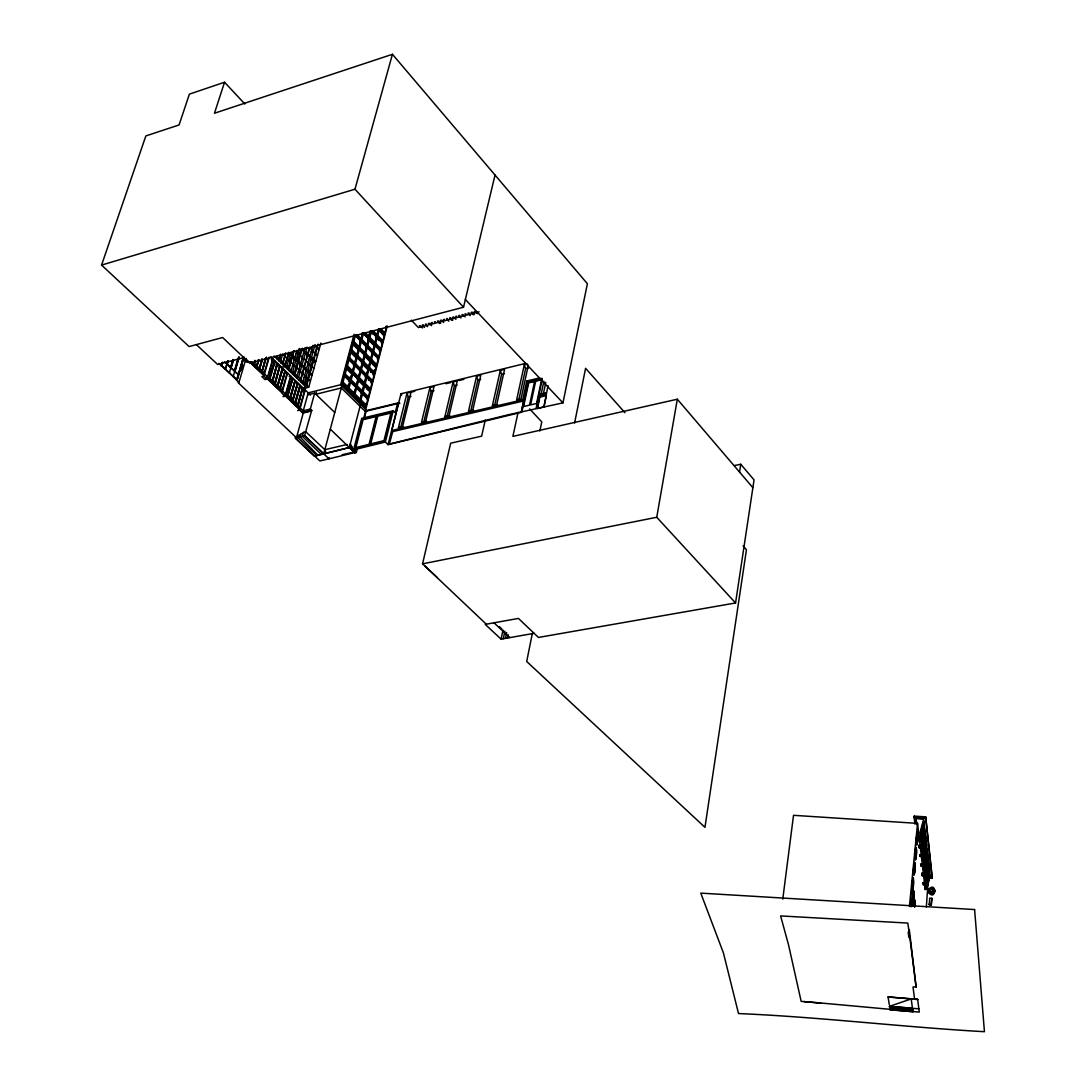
<?xml version="1.0" encoding="UTF-8"?>
<svg xmlns="http://www.w3.org/2000/svg" width="1086" height="1086" viewBox="0 0 1086 1086"><rect width="100%" height="100%" fill="white"/><g stroke="black" fill="none" stroke-linecap="round" stroke-linejoin="round"><path stroke-width="1.5" d="M911.996 885.592L912.267 889.081L912.539 888.172M912.362 887.425L912.484 885.633M913.177 880.325L913 883.447M913.489 870.375L913.706 874.882L914.168 872.085M913.964 870.402L914.181 874.922L914.643 872.126M914.846 857.044L915.308 849.483M915.131 865.216L914.67 872.777M915.444 855.293L915.349 858.293M916.312 842.03L916.435 840.265M916.584 850.189L916.421 853.297M916.788 842.071L916.91 840.292M917.575 835.243L917.398 838.324M934.965 891.538L934.924 890.221M912.376 885.972L913.312 877.637L913.475 883.488M913.38 870.7L914.317 862.447L914.195 872.75M913.15 881.778L912.864 886.556M913.869 870.741L914.018 867.51M913.638 881.805L913.34 886.583M915.335 855.619L915.783 849.523M915.104 866.669L914.819 871.42M915.946 854.804L916.027 848.03M916.326 840.578L916.475 838.935M916.041 853.202L916.095 851.614M916.801 840.605L916.951 838.962M916.57 851.641L916.421 854.845M917.548 836.695L917.398 839.872M917.874 838.365L917.724 832.487L917.032 837.605M918.023 836.722L917.874 839.912M911.955 884.33L912.05 882.687M912.43 884.357L912.539 882.728M914.928 853.99L915.023 852.374M915.403 854.03L915.498 852.401M916.394 838.989L916.489 837.374M916.869 839.016L916.964 837.401M914.1 867.7L914.303 864.605M916.557 837.577L917.249 832.46L917.453 834.767M912.919 884.818L912.715 887.914M913.394 884.846L913.19 887.954M914.344 871.393L914.466 869.845M915.865 854.614L915.172 859.786L914.941 856.487M917.317 839.682L916.638 844.799L916.435 842.505M916.285 856.379L916.34 854.641M917.792 839.709L917.113 844.827L916.883 841.514M929.195 904.923L929.711 898.149L931.829 898.312L931.299 905.086L929.141 904.339L931.299 905.086M928.992 878.14L932.127 878.357L932.236 877.135L925.679 816.848L914.208 816.115L914.874 824.057M931.245 904.502L931.829 898.312M889.271 1004.509L888.063 996.948L911.208 998.794L912.864 1011.69L889.977 1009.722L889.502 1006.03M925.679 884.846L925.218 889.733L917.548 823.378L793.527 815.314L782.762 899.154M926.358 906.919L928.326 878.52M914.507 906.891L915.131 900.416L912.919 898.516L913.122 900.145M914.86 906.891L915.131 900.416M932.127 878.357L925.679 816.848M909.416 906.457L917.548 823.378M911.656 894.267L912.837 877.61L913.068 880.895M910.53 905.738L911.168 899.181M911.032 906.783L912.797 888.647L913.217 892M912.566 905.887L913.991 891.239L911.765 889.339M909.851 937.517L908.873 937.449L908.195 932.222L909.172 932.29M912.932 905.9L913.991 891.239M916.665 836.301L916.801 835.175M915.199 851.275L915.919 847.514M917.141 836.329L917.67 833.491L917.942 835.813M912.24 881.574L912.376 880.42M915.674 851.315L916.258 847.433L916.489 850.745M914.208 866.411L914.792 862.474L915.023 865.773M917.222 840.958L916.489 843.265M912.729 881.615L913.258 878.655L913.543 880.922M917.684 840.985L917.168 843.836L916.91 842.532M916.231 855.931L915.647 859.827L915.43 856.515M534.136 633.328L501.094 639.138L485.225 624.396L518.429 618.409L538.466 637.441L735.561 602.961L754.051 479.89L740.761 464.251L734.34 465.582M912.674 887.262L912.213 890.099L911.901 888.606M913.163 887.303L912.702 890.126L912.457 886.855M913.855 865.23L914.263 863.451L914.521 864.727M916.109 857.058L915.498 858.293M739.552 472.084L740.761 464.251M735.561 602.961L656.745 517.275L677.325 399.214L512.877 436.396L518.09 412.341M932.806 890.778L931.679 893.045L930.078 891.158L928.191 891.525L930.132 891.755M532.344 633.342L526.696 661.496L704.963 827.342L746.449 549.733L743.082 545.919M574.603 422.983L585.585 368.317L624.952 412.721M387.824 444.432L508.655 414.689L562.955 402.865L587.39 283.745L392.426 54.3L214.471 113.229L224.544 82.237L244.839 103.971M505.465 638.378L506.66 632.568M507.637 637.984L508.289 634.876M501.094 639.138L502.994 630.043M503.28 638.758L504.854 631.17M545.769 382.367L543.353 393.865L541.154 394.096L543.882 381.213M540.136 393.634L537.407 408.485L543.95 406.897L546.326 395.63L545.281 394.49L545.579 393.051L541.154 394.096L543.719 393.946M548.009 385.571L543.95 406.897M539.864 431.006L541.778 421.897L529.669 408.933M536.09 408.35L542.294 379.082M537.407 408.485L539.81 397.15L538.765 396.01L545.281 394.49M364.177 418.68L366.253 410.617L397.625 403.055L395.182 412.789L393.186 410.793L361.733 418.327L353.574 449.862L385.354 442.016L388.069 444.663L521.307 412.313L523.764 400.91L522.705 399.784L526.778 380.996L539.566 377.928M526.778 380.996L527.47 381.743L521.307 412.313M521.918 411.716L528.23 382.435L540.733 379.448M524.334 364.584L525.624 368.534L518.864 399.621L516.651 399.852L524.334 364.584L527.226 363.878M528.325 365.127L521.022 398.82L516.651 399.852M492.433 405.54L500.307 370.421L504.583 369.376L496.75 404.521L492.433 405.54L497.551 404.63M494.673 405.309L501.596 374.358L500.307 370.421M485.266 420.065L481.641 436.151L450.676 443.21L422.563 563.838L486.297 624.206M913.014 888.212L912.742 889.122L912.484 887.873M914.018 872.995L913.747 873.877L913.475 871.596M914.493 873.022L914.236 873.918L913.95 871.624M468.514 411.16L476.564 376.204L480.799 375.172L472.777 410.155L468.514 411.16L473.618 410.25M470.781 410.915L477.854 380.114L476.564 376.204M915.498 857.926L915.226 858.782L914.969 857.506M914.48 864.361L914.738 863.479L914.996 864.755M915.471 849.252L915.742 848.397L916.014 850.718M915.946 849.293L916.217 848.438L916.462 849.727M444.88 416.712L453.106 381.905L457.287 380.887L449.088 415.721L444.88 416.712L449.971 415.802M447.16 416.467L454.396 385.788L453.106 381.905M224.544 82.237L189.385 94.143L179.081 124.944L145.85 135.94L101.568 265.093L189.113 346.57L222.644 337.515L249.631 363.145L463.532 307.229L495.026 175.036M429.92 387.553L421.517 422.196L425.685 421.219L434.047 386.548L429.92 387.553L431.21 391.408L423.825 421.952L426.594 421.3M398.44 427.626L400.761 427.368L408.282 396.96L406.992 393.118L411.078 392.127L402.553 426.662L398.44 427.626L406.992 393.118M388.069 444.663L398.29 403.72L397.625 403.055M523.764 400.91L392.901 431.576L391.815 430.49L400.978 393.756L525.393 363.457M392.779 431.454L389.331 444.052M385.354 442.016L393.186 410.793M369.661 444.934L377.399 414.567M365.751 403.666L364.991 406.612L365.982 406.368L367.882 398.996L362.561 393.743L361.57 393.987L359.642 401.358L364.991 406.612L366.321 405.078L360.986 399.824L359.642 401.358L360.647 401.114L365.982 406.368M373.38 374.154L374.697 372.647L369.43 367.353L368.1 368.873L369.987 361.624L370.991 361.366L376.245 366.674L374.371 373.91L373.38 374.154L374.494 369.81M368.1 398.195L369.987 390.865L364.679 385.598L363.688 385.842L361.774 393.186L367.095 398.44L368.1 398.195L362.778 392.942L360.986 393.417M363.891 385.041L369.199 390.308L370.19 390.064L372.077 382.761L348.212 359.167L350.154 351.864L351.158 351.606L349.203 358.909L354.593 364.285L356.52 356.982M371.29 382.218L372.294 381.973L374.168 374.697L368.901 369.416L367.896 369.661L366.009 376.937L367.326 375.417L372.62 380.697M376.448 365.887L378.308 358.679L373.068 353.371L371.195 360.579L376.448 365.887L375.457 366.131L370.204 360.837L371.697 355.068M377.521 358.149L378.512 357.891L380.358 350.724L375.145 345.402L374.154 345.647L372.281 352.841L373.598 351.321L378.824 356.642M380.562 349.936L382.408 342.796L377.209 337.461L376.218 337.719L374.358 344.873L379.571 350.194L380.562 349.936L375.349 344.615L377.209 337.461M382.611 342.009L384.444 334.895L379.258 329.56L378.267 329.818L376.421 336.945L381.62 342.266L382.611 342.009L377.412 336.687L379.258 329.56M384.648 334.121L379.462 328.786L378.471 329.044L383.657 334.379L384.648 334.121L386.467 327.049M387.254 326.044L365.222 411.404L399.539 403.123M357.538 447.731L356.317 452.482L354.823 452.848L355.651 449.672M363.824 417.974L365.466 411.635L341.303 387.946L315.877 394.272L316.42 392.25M364.652 382.123L365.792 377.738L366.796 377.48L364.896 384.797L370.19 390.064M360.063 400.544L361.977 393.173L356.629 387.878L355.624 388.123L353.697 395.508L359.059 400.788L360.063 400.544L354.688 395.263L353.697 395.508L355.027 393.974L360.403 399.254L359.059 400.788M362.195 392.358L364.109 385.014L358.774 379.72L357.769 379.964L355.841 387.322L361.19 392.616L362.195 392.358L356.846 387.078L355.841 387.322L357.172 385.788L362.52 391.082L361.19 392.616M364.312 384.213L358.977 378.919L360.891 371.602L359.9 371.846L357.973 379.163L363.321 384.471L364.312 384.213L366.213 376.91M366.416 376.109L361.109 370.801L360.104 371.045L361.434 369.525L366.756 374.846L365.425 376.367L366.416 376.109L368.317 368.833L350.371 351.063L352.298 343.787L353.303 343.529L358.651 348.932L356.724 356.194L355.733 356.452L357.063 354.932L351.701 349.543L350.371 351.063L351.362 350.805L356.724 356.194M368.521 368.045L370.407 360.796L365.127 355.461L364.136 355.719L362.222 362.968L363.552 361.448L368.86 366.769L367.53 368.29L368.521 368.045L363.226 362.71L365.127 355.461M370.611 360.009L372.498 352.787L367.231 347.439L366.24 347.696L364.339 354.918L369.62 360.253L370.611 360.009L365.33 354.674L367.231 347.439M372.702 352L374.575 344.819L369.321 339.47L368.33 339.728L366.444 346.909L371.711 352.258L372.702 352L367.435 346.665L369.321 339.47M374.779 344.031L376.638 336.877L371.398 331.515L370.407 331.773L368.534 338.941L373.788 344.289L374.779 344.031L369.525 338.683L371.398 331.515M370.611 330.999L375.851 336.361L376.842 336.103L378.688 328.977M360.647 401.114L362.561 393.743M362.778 392.942L364.679 385.598M372.294 381.973L367 376.693L368.901 369.416M374.371 373.91L369.104 368.616L370.991 361.366M378.512 357.891L373.272 352.583L375.145 345.402M360.579 404.318L349.339 447.554L354.823 452.848M351.212 445.857L350.33 443.726M352.095 447.989L352.353 446.957L350.072 444.758M353.303 450.432L353.574 449.4L349.801 445.789M354.688 395.263L356.629 387.878M356.846 387.078L358.774 379.72M361.109 370.801L363.023 363.511L362.018 363.756L360.104 371.045M353.873 391.978L353.099 394.924L354.104 394.68L356.045 387.295L350.656 381.973L349.651 382.218L347.696 389.616L353.099 394.924L354.443 393.39L349.04 388.082L347.696 389.616L348.701 389.372L354.104 394.68M369.091 334.054L367.964 338.357L368.955 338.099L370.828 330.931M356.249 386.494L358.19 379.136L352.814 373.801L351.81 374.059L349.868 381.417L355.258 386.738L356.249 386.494L350.873 381.172L349.068 381.634M358.394 378.335L353.031 373L354.959 365.67L353.968 365.928L352.027 373.258L357.389 378.593L358.394 378.335L360.321 371.018M359.52 370.475L360.525 370.217L362.439 362.928M361.652 362.385L362.643 362.14L364.543 354.878L359.235 349.516L358.231 349.773L356.317 357.036L357.647 355.516L362.982 360.864M364.76 354.09L366.647 346.855L361.353 341.493L360.362 341.751L358.448 348.973L363.756 354.335L364.76 354.09L359.439 348.728L361.353 341.493M366.851 346.081L368.738 338.886L363.457 333.497L362.466 333.755L360.566 340.963L365.86 346.325L366.851 346.081L361.557 340.705L363.457 333.497M348.28 384.593L347.113 389.032L348.117 388.788L350.072 381.39L344.642 376.041L343.651 376.285L341.669 383.697L347.113 389.032L348.457 387.498L343.027 382.15L341.669 383.697L342.674 383.439L348.117 388.788M350.452 376.421L349.285 380.833L350.276 380.589L352.231 373.217L346.828 367.855L345.823 368.113L343.855 375.485L349.285 380.833L350.615 379.299L345.212 373.937L343.855 375.485L344.859 375.227L350.276 380.589M329.289 457.735L329.004 458.835L319.854 460.939L314.56 455.998L349.339 447.554L314.519 456.147L295.338 438.052L295.636 436.939L297.944 436.382M352.434 372.417L347.045 367.054L349 359.71L347.995 359.968L346.04 367.312L351.443 372.674L352.434 372.417L354.375 365.086M358.855 348.131L360.769 340.895L355.448 335.493L353.507 342.742L358.855 348.131L357.864 348.389L352.516 343L354.443 335.75M355.543 335.873L359.982 340.366L360.986 340.108L362.887 332.913L361.896 333.171M348.701 389.372L350.656 381.973M350.873 381.172L352.814 373.801M360.525 370.217L355.176 364.869L357.104 357.579L356.099 357.823L354.172 365.127L355.516 363.593L360.851 368.941M362.643 362.14L357.308 356.778L359.235 349.516M365.738 409.381L340.637 384.743L354.09 334.298M341.832 385.924L323.723 453.867L304.569 435.703L295.338 438.052L314.519 456.147M342.674 383.439L344.642 376.041M344.859 375.227L346.828 367.855M351.362 350.805L353.303 343.529M925.096 876.049L928.584 862.447L925.096 876.049L922.163 875.845M925.91 883.176L929.372 869.628L925.91 883.176L922.991 882.972M926.046 884.357L929.507 870.809L926.046 884.357L923.127 884.153M926.141 885.144L929.643 872.004L926.182 885.524L923.222 884.927M922.733 855.401L926.29 841.636L922.733 855.401L919.747 855.198M922.869 856.637L926.426 842.872L922.869 856.637L919.896 856.433M920.752 863.777L923.711 863.981L927.281 850.691M923.86 865.203L927.376 851.505L923.86 865.203L920.887 864.999M923.996 866.411L927.512 852.741L923.996 866.411L921.037 866.207M921.878 873.443L924.824 873.646L928.354 860.438M924.96 874.854L928.449 861.239L924.96 874.854L922.014 874.651M917.561 836.424L920.589 836.627L924.24 823.134M917.711 837.686L920.724 837.89L924.376 824.41M918.593 845.261L921.593 845.451L925.218 832.025M918.742 846.51L921.742 846.713L925.367 833.288M921.878 847.962L925.448 834.129L921.878 847.962L918.878 847.759M302.017 411.092L310.311 409.069L311.709 410.399L304.569 435.703L329.004 458.835L356.072 452.238M916.503 824.491L916.055 818.355L923.765 818.844L920.1 832.378M310.311 409.069L314.668 393.105L334.732 412.476M305.831 383.63L307.094 379.068M304.066 390.865L304.962 387.634M307.895 377.914L308.723 374.887M310.528 368.344L309.279 372.865L311.248 373.57M294.197 403.327L295.677 402.947L300.388 385.978L295.053 402.648L299.763 385.693L304.664 390.091L299.994 407.046L286.107 393.838L290.885 376.856L300.007 385.639L295.297 402.594L293.817 402.96M304.433 385.394L306.401 384.906L309.754 372.756L307.8 370.855L305.831 371.358M313.881 368.48L311.94 366.579L310.949 366.837L312.619 360.81L313.596 360.566L315.537 362.466L312.225 374.521L306.809 371.1L309.904 372.254L313.23 360.199L311.275 358.285L309.306 358.787L310.284 359.751M316.8 347.221L313.501 359.208L311.533 359.71L313.84 361.977L315.809 361.475L320.886 343.054M297.645 410.576L299.627 410.087L305.18 389.955L303.7 390.322M304.799 385.761L306.781 385.258L310.134 373.122L312.089 375.023L308.75 387.159L303.008 388.598M310.27 372.62L313.596 360.566M319.108 349.502L317.18 347.588L313.868 359.561L311.899 360.077M316.325 347.357L317.316 347.099L318.13 344.126M303.116 366.864L304.094 366.606L307.46 354.538L306.469 354.796M309.401 347.534L307.732 353.547L305.763 354.05L308.112 353.914L309.781 347.9L311.723 349.828M305.315 369.647L306.306 369.389L304.338 367.475L300.958 379.638L298.976 380.141M303.483 367.231L304.474 366.973L307.827 354.905L306.849 355.163M101.568 265.093L354.973 189.222L392.426 54.3M312.972 345.334L302.465 383.494L304.433 383.005L306.401 384.906M302.288 388.109L297.591 405.064L298.216 405.363L302.532 388.041L297.835 404.997L296.342 405.363M297.971 405.417L302.668 388.462M304.433 383.005L307.8 370.855M305.967 370.855L307.935 370.353L311.275 358.285M309.578 357.796L311.546 357.294L314.872 345.307M292.731 374.127L294.713 373.611L298.121 361.434L296.152 359.507L294.17 360.023M298.555 356.656L297.279 361.19L298.27 360.932L301.65 348.837M293.111 374.494L295.093 373.978L298.501 361.801L300.483 363.729L299.492 363.986L300.618 363.226L298.65 361.299L297.13 361.692M298.65 361.299L302.03 349.217L303.999 351.145M289.962 397.802L294.958 380.779L289.962 397.802L290.6 398.114L295.338 381.145L294.713 380.833M290.342 398.168L295.093 381.2M305.057 347.629L296.614 377.86L298.596 377.358L302.926 381.539L300.944 382.041M298.596 377.358L305.492 352.611L309.781 356.819M303.795 352.135L305.777 351.62L307.026 347.113M296.722 405.73L291.265 400.544L292.758 400.177L297.483 383.209L292.514 400.232L297.863 383.575L293.139 400.53L291.645 400.91M296.858 350.452L290.736 372.199L292.731 371.697L294.713 373.611M282.984 396.661L284.966 396.159L290.641 375.96L289.161 376.34M292.731 371.697L296.152 359.507M294.306 359.52L296.288 359.004L299.261 348.416M287.41 395.372L292.419 378.335L287.41 395.372L292.799 378.702L288.048 395.684L286.555 396.051M294.958 371.181L297.51 362.059L298.501 361.801M298.921 357.022L297.659 361.557L299.627 362.262M283.297 365.018L285.279 364.502L288.74 352.312M278.586 388.476L280.079 388.096L284.899 371.073L279.821 388.164L285.279 371.439L280.459 388.462L278.966 388.842M286.84 368.439L288.822 367.923L292.256 355.733L290.274 353.792L286.813 365.982L284.831 366.511L288.428 353.805L290.41 353.289L292.406 355.231L293.682 350.683M290.844 357.511L289.555 362.072L290.546 361.814L288.55 359.873L286.555 360.389M288.645 367.014L291.224 357.878M292.65 352.828L291.795 355.855L293.777 357.783L294.768 357.538L292.786 355.597L291.265 355.991L289.419 353.547L291.415 355.489L292.406 355.231M287.586 373.027L281.885 393.227L284.966 396.159M287.22 368.806L289.202 368.29L292.636 356.099L294.632 358.027L293.641 358.285M292.786 355.597L294.062 351.05M277.337 359.276L279.333 358.76L280.65 354.172M280.636 354.66L278.885 360.769L280.88 360.253L285.279 364.502M280.88 360.253L282.618 354.131L284.627 356.086M279.509 366.213L274.663 383.249L275.301 383.548L279.754 366.158L274.907 383.182L273.414 383.562M275.043 383.616L279.889 366.593M285.496 353.031L282.889 362.195L280.894 362.71M285.876 353.412L283.27 362.575L281.288 363.091M277.242 385.706L282.075 368.683L287.071 373.163L282.265 390.186L268.147 376.747L273.034 359.683L282.333 368.629L277.636 386.073L282.713 368.982L277.88 386.019L276.387 386.399M266.98 379.068L263.844 376.095L261.835 376.598L264.97 379.584L266.98 379.068L272.803 358.787L271.31 359.181M269.464 378.308L274.609 361.19L269.464 378.308L274.989 361.57L270.115 378.62L268.609 379M276.93 363.742L272.464 381.145L277.188 363.674L272.314 380.711L270.821 381.105M266.437 357.294L262.147 371.344L265.351 358.529M268.704 357.484L264.224 373.014L254.11 363.389L252.997 364.163M263.844 376.095L269.26 357.308M262.228 359.52L259.527 368.846L261.835 359.154M262.079 359.086L259.133 368.466M262.473 359.452L259.771 368.778L258.264 369.172M265.595 358.475L261.998 370.896L260.504 371.29M262.147 371.344L266.192 357.362M934.829 891.484C934.34 894.47 929.521 894.796 928.367 892.19M254.762 360.348L254.26 363.837L255.414 360.661M254.26 363.837L255.156 360.728M258.943 360.063L256.893 366.335L258.305 359.751M258.549 359.683L256.5 365.968M256.893 366.335L258.699 360.131M244.092 357.118L236.884 380.575L243.25 357.348M236.49 380.195L243.495 357.28M236.884 380.575L243.793 357.185M241.676 370.055L243.06 365.385M311.709 410.399L303.415 412.436L296.451 437.767L238.01 382.516L239.015 382.231L246.047 358.407M230.517 367.462L227.083 364.244L230.517 367.462L232.852 359.602M233.11 359.534L229.39 372.865M230.924 367.842L234.59 370.991L230.924 367.842L233.259 359.982M231.169 367.774L233.517 359.914M234.332 371.059L238.065 358.475M238.744 357.077L233.232 376.448M234.739 371.439L238.391 374.561L234.739 371.439L238.934 357.28M234.997 371.371L239.191 357.213M224.381 361.706L226.675 363.864L227.626 360.715M227.87 360.647L225.304 369.335L228.033 361.095M227.341 364.177L228.277 361.027M218.87 363.321L221.15 365.792L222.128 362.548M222.426 362.466L221.15 365.792M221.693 365.656L237.047 380.019L221.435 365.724L222.671 362.412M932.643 891.633L931.326 892.461L930.078 891.158M932.847 890.642L931.964 889.583L928.53 889.801C937.055 879.456 935.969 903.579 928.191 891.525M928.53 889.801L930.173 888.253M930.349 890.303C930.105 887.805 934.014 889.244 932.86 891.362M349.868 381.417L351.212 379.883L356.588 385.204M369.62 360.253L370.95 358.747L365.67 353.412L364.339 354.918M370.204 360.837L371.521 359.317L376.774 364.625L375.457 366.131M379.571 350.194L380.887 348.687L375.675 343.366L374.358 344.873L375.349 344.615M357.973 379.163L359.317 377.643L364.652 382.937L363.321 384.471M361.774 393.186L363.104 391.652L368.425 396.919M369.199 390.308L370.53 388.788L365.222 383.521M359.982 340.366L361.312 338.859L357.05 334.529M360.566 340.963L361.896 339.443L367.19 344.819M357.864 348.389L359.195 346.868L353.846 341.479L352.516 343L353.507 342.742M358.448 348.973L359.778 347.466L365.086 352.828L363.756 354.335M368.534 338.941L369.851 337.434L375.091 342.782M366.444 346.909L367.76 345.402L373.027 350.751L371.711 352.258M376.421 336.945L377.724 335.438L382.924 340.773L381.62 342.266M383.657 334.379L384.96 332.886L380.819 328.624M351.443 372.674L352.774 371.14L347.384 365.765L346.04 367.312L347.045 367.054M352.027 373.258L353.371 371.724L358.733 377.059M912.878 1011.568L919.285 1012.084L918.851 1008.826L889.475 1006.355L911.195 998.93L917.969 999.514L914.521 998.686L913.027 986.984L916.367 986.685M243.807 357.62L217.648 364.502L196.376 344.615M385.693 326.533L386.67 326.275M369.837 331.189L371.602 330.741L376.842 336.103M300.048 349.733L302.03 349.217M274.934 356.955L276.93 356.439M308.791 348.158L309.781 347.9M275.315 357.335L277.31 356.819L279.333 358.76M288.279 354.308L290.274 353.792M302.302 350.656L304.27 350.14L302.302 348.212M290.41 354.511L291.401 354.253M316.189 347.846L317.18 347.588M296.003 353.466L297.985 352.95L299.967 354.878L298.976 355.136M271.541 360.077L273.034 359.683M381.064 331.719L382.055 331.461M380.874 332.492L381.851 332.235M303.523 353.126L305.492 352.611M318.266 349.271L319.243 349.013L317.316 347.099M291.645 356.357L292.636 356.099M311.248 351.796L313.216 351.294L315.157 353.208M292.786 356.819L293.777 356.561M359.778 341.153L361.557 340.705M367.747 339.144L369.525 338.683M375.647 337.135L377.412 336.687M384.444 334.895L383.453 335.153L381.729 333.375M419.264 325.868L420.268 325.61L422.522 327.972M423.282 324.823L422.278 325.081L424.531 327.456M426.296 324.035L425.291 324.293L427.545 326.669M428.318 323.519L429.323 323.248L431.563 325.624M431.346 322.732L432.35 322.461M434.373 321.945L435.377 321.673M440.441 320.37L441.459 320.099L443.699 322.488M443.495 319.569L444.5 319.311M447.554 318.524L446.536 318.782L448.776 321.171M452.645 317.193L453.676 316.936L455.903 319.325M455.713 316.406L456.731 316.135M459.799 315.334L458.781 315.605L461.007 318.008M461.849 314.804L462.88 314.546L465.107 316.949M464.93 314.003L465.962 313.745M469.043 312.944L468.012 313.202L470.238 315.619M474.188 311.601L475.22 311.329L477.433 313.745M276.075 364.434L277.568 364.054L272.708 381.091L271.215 381.471M479.102 311.831L418.381 327.565L411.39 320.207M308.085 356.344L310.067 355.828L305.777 351.62M296.288 360.226L297.279 359.968M301.84 359.154L303.822 358.638L305.777 360.566M289.935 362.439L290.926 362.181L292.921 364.122M379.028 339.606L380.005 339.348M378.824 340.393L379.815 340.135M281.057 367.475L286.813 365.982L288.822 367.923M312.239 360.443L313.23 360.199M359.439 348.728L357.661 349.19L352.298 343.787M365.656 347.113L367.435 346.665M381.417 343.04L382.408 342.796M292.46 366.104L294.442 365.588L296.424 367.516M262.975 374.29L264.468 373.91M300.157 365.208L302.125 364.692L304.094 366.606M300.007 365.71L301.989 365.195L303.958 367.109L300.578 379.272L298.596 379.774M307.637 364.815L309.605 364.312L311.56 366.213M295.813 368.14L296.804 367.882L298.786 369.797M376.964 347.534L377.955 347.276M289.215 370.733L291.197 370.217L289.202 368.29M267.604 376.883L266.111 377.263L281.586 392.032M303.347 367.733L304.338 367.475M305.451 369.145L306.442 368.887L304.474 366.973M298.311 371.779L300.293 371.263L302.275 373.177M357.308 356.778L355.516 357.24L350.154 351.864M363.552 355.136L365.33 354.674M371.507 353.045L373.272 352.583M379.367 350.968L380.358 350.724M349.203 358.909L348.212 359.167L349.543 357.633L354.932 363.009L353.588 364.543L354.593 364.285M307.935 371.561L308.913 371.303M375.892 355.244L374.901 355.489L373.15 353.724M295.093 376.408L297.089 375.892L295.093 373.978M309.143 373.367L310.134 373.122M312.225 374.521L311.098 375.267L312.089 375.023M304.148 377.412L306.116 376.91L308.085 378.824M377.317 358.923L378.308 358.679M361.434 363.186L363.226 362.71M371.195 360.579L369.416 361.041L364.136 355.719M353.384 365.344L355.176 364.869M372.824 363.484L373.815 363.24M372.62 364.272L373.611 364.027M376.245 366.674L375.254 366.919L369.987 361.624M369.104 368.616L367.326 369.077L362.018 363.756M353.031 373L351.226 373.475L345.823 368.113M281.016 391.435L282.509 391.055M370.747 371.521L371.738 371.263M370.543 372.308L371.534 372.064M303.184 390.471L304.664 390.091M373.177 374.955L374.168 374.697M365.222 377.154L367 376.693M357.185 379.381L358.977 378.919M340.637 384.743L308.193 392.847L302.655 412.965L299.627 410.087M307.637 394.856L314.668 393.105M368.656 379.584L369.647 379.34M368.453 380.371L369.444 380.127M371.086 383.019L372.077 382.761M364.896 384.797L363.104 385.272L357.769 379.964M366.552 387.688L367.543 387.43M367.339 388.231L366.349 388.476L368.113 390.241M298.731 408.282L300.225 407.915M368.996 391.109L369.987 390.865M303.089 412.761L311.383 410.725M311.573 410.915L303.279 412.938L301.867 411.608M366.892 399.241L367.882 398.996M409.884 392.48L414.798 391.286M445.898 383.725L450.799 382.53M458.984 380.534L463.898 379.34M408.282 396.96L411.01 396.295M431.21 391.408L433.952 390.743M454.396 385.788L457.179 385.123M477.854 380.114L480.677 379.421M501.596 374.358L504.447 373.665M525.624 368.534L528.502 367.842M365.466 411.635L366.932 411.282M398.29 403.72L399.784 403.368M303.103 433.233L300.808 433.776L299.953 436.884L317.967 455.292M300.523 434.807L298.229 435.35L297.645 437.468L316.827 455.577M527.47 381.743L541.86 378.308M400.761 427.368L403.503 426.717M391.815 430.49L522.705 399.784M539.81 397.15L546.326 395.63M347.14 444.473L324.836 449.685L305.682 431.644L303.374 432.201L302.261 436.3L321.415 454.437M342.036 454.79L353.194 452.21M422.563 563.838L656.745 517.275M914.086 817.378L925.557 818.111M917.507 836.003L920.589 836.627M917.656 837.265L920.724 837.89M917.806 838.541L920.874 839.152L924.525 825.686M918.688 846.089L921.742 846.713M918.837 847.338L921.838 847.542M919.706 854.791L922.693 854.994M919.842 856.026L922.828 856.23M920.847 864.592L923.806 864.795M920.982 865.813L923.942 866.017M921.838 873.049L924.824 873.646M921.973 874.244L924.919 874.447M922.109 875.438L925.055 875.642M922.951 882.579L925.869 882.782M923.086 883.76L926.005 883.963M909.118 931.924L907.787 923.073L780.617 915.919L788.558 944.942L801.169 1001.373L820.69 1003.07L803.952 1001.577M909.308 929.575L916.136 987.228M908.643 935.779L909.62 935.847M909.892 937.87L916.055 986.658M888.063 996.948L917.67 999.487L918.851 1008.826M889.475 1006.355L912.43 1008.31L912.864 1011.69L889.977 1009.722M889.597 1007.197L912.539 1009.152M889.855 1008.88L912.756 1010.835M816.686 1002.622L889.923 1009.315M889.733 1008.039L912.702 1010.414M928.476 889.203L930.295 889.719M932.589 888.226L934.856 890.167M912.783 878.615L913.041 879.877M911.968 890.995L914.195 892.896M424.667 565.792L437.251 577.508M499.343 626.622L501.773 628.903M494.008 622.821L509.823 637.604M324.551 450.717L325.705 451.803M233.164 376.693L236.775 380.114M237.182 380.494L239.015 382.231M251.64 361.706L303.252 410.793M268.215 378.634L273.808 383.928M250.079 361.733L263.369 374.371M266.993 377.806L281.478 391.584M285.102 395.032L299.6 408.798M250.133 362.1L263.464 374.819M284.003 394.327L299.709 409.246M302.125 411.54L303.333 412.707M249.929 362.249L263.219 374.874M266.844 378.322L281.342 392.1M283.758 394.394L299.451 409.313M245.463 358.638L248.653 361.665L246.644 362.195L244.526 360.172M353.574 449.862L356.317 452.482M349.529 446.821L354.593 452.563L330.32 429.174M273.998 356.059L306.768 387.661M270.726 356.792L310.555 395.114M306.781 385.258L308.75 387.159M305.424 385.15L307.474 379.435L308.465 379.177L310.42 381.077M285.007 356.452L287.016 358.394M302.655 373.543L304.623 375.457M296.288 359.004L298.27 360.932M307.935 370.353L309.904 372.254M302.315 357.172L300.333 355.244L299.356 355.502L300.659 349.108M306.157 360.932L308.112 362.846M311.546 357.294L315.809 361.475M315.524 353.574L317.465 355.475M315.008 344.819L316.936 346.733M400.978 393.756L401.698 394.476M400.761 394.639L401.481 395.358M355.651 334.705L360.986 340.108M365.059 332.533L369.281 336.85L367.964 338.357L363.552 333.877M363.674 332.71L368.955 338.099M368.33 339.728L373.584 345.076M370.407 331.773L372.512 333.918M376.218 337.719L377.955 339.497M372.973 330.565L377.154 334.855M378.267 329.818L380.005 331.597M465.365 299.505L562.955 402.865M440.658 323.275L438.418 320.886L437.4 321.157L439.64 323.533M452.835 320.126L450.609 317.723L449.59 317.994L451.817 320.384M354.973 189.222L463.532 307.229M474.351 314.546L472.125 312.144L471.107 312.401L473.32 314.818M545.579 393.051L546.272 393.811M677.325 399.214L752.883 487.695M912.892 896.955L913.312 900.308M913.638 895.339L914.263 900.375M914.208 816.115L914.996 822.808M916.055 818.355L923.765 818.844M916.258 820.066L916.638 824.423M920.249 833.654L923.955 820.568M920.385 834.93L924.105 821.844M920.969 840.007L924.661 826.962M921.118 841.27L924.81 828.224M921.267 842.519L924.946 829.5M921.403 843.781L925.082 830.763M923.249 859.908L926.874 846.999M923.385 861.144L927.01 848.234M923.534 862.365L927.145 849.469M924.498 870.85L928.096 858.008M924.634 872.044L928.231 859.216M925.462 879.226L929.019 866.438M925.598 880.407L929.154 867.633M925.734 881.601L929.29 868.827M926.263 886.312L929.806 873.578M926.399 887.493L929.942 874.759M916.408 841.487L916.34 843.252M917.548 834.021L917.466 835.786M541.575 379.788L536.552 403.49L530.62 404.874L535.683 381.2L541.575 379.788M534.583 381.457L529.52 405.132L523.601 406.503L528.706 382.869L534.583 381.457M390.906 413.047L383.982 440.617L370.693 443.916L377.738 416.196L390.906 413.047M391.924 412.042L384.593 441.242L354.837 448.599L362.466 419.087L391.924 412.042M376.123 416.576L369.064 444.31L355.869 447.581L363.063 419.712L376.123 416.576M928.72 863.642L925.231 877.244L928.72 863.642M928.842 864.85L925.367 878.425L928.842 864.85M930.023 875.547L926.589 889.054L930.023 875.547M926.562 844.121L923.019 857.872L926.562 844.121M926.697 845.356L923.154 859.094L926.697 845.356M927.648 853.963L924.132 867.633L927.648 853.963M927.783 855.171L924.267 868.841L927.783 855.171M927.919 856.392L924.403 870.049L927.919 856.392M925.598 835.392L922.028 849.198L925.598 835.392M925.734 836.641L922.163 850.447L925.734 836.641M925.869 837.89L922.313 851.695L925.869 837.89M926.005 839.139L922.448 852.931L926.005 839.139M926.141 840.388L922.598 854.166L926.141 840.388M974.604 909.552L700.769 893.126L723.412 952.897L738.521 1013.55C820.69 1017.066 902.357 1027.098 984.432 1031.7L974.604 909.552"/></g></svg>
